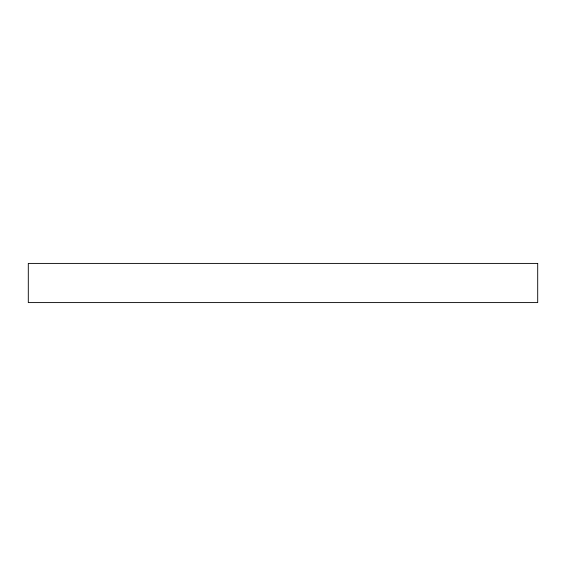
<?xml version="1.0" encoding="UTF-8"?>
<svg xmlns="http://www.w3.org/2000/svg" width="566" height="566" viewBox="0 0 566 566"><rect width="100%" height="100%" fill="white"/><g stroke="black" fill="none" stroke-linecap="round" stroke-linejoin="round"><path stroke-width="0.85" d="M537.7 263.409L28.3 263.409L28.3 302.591L537.7 302.591L537.7 263.409"/></g></svg>
